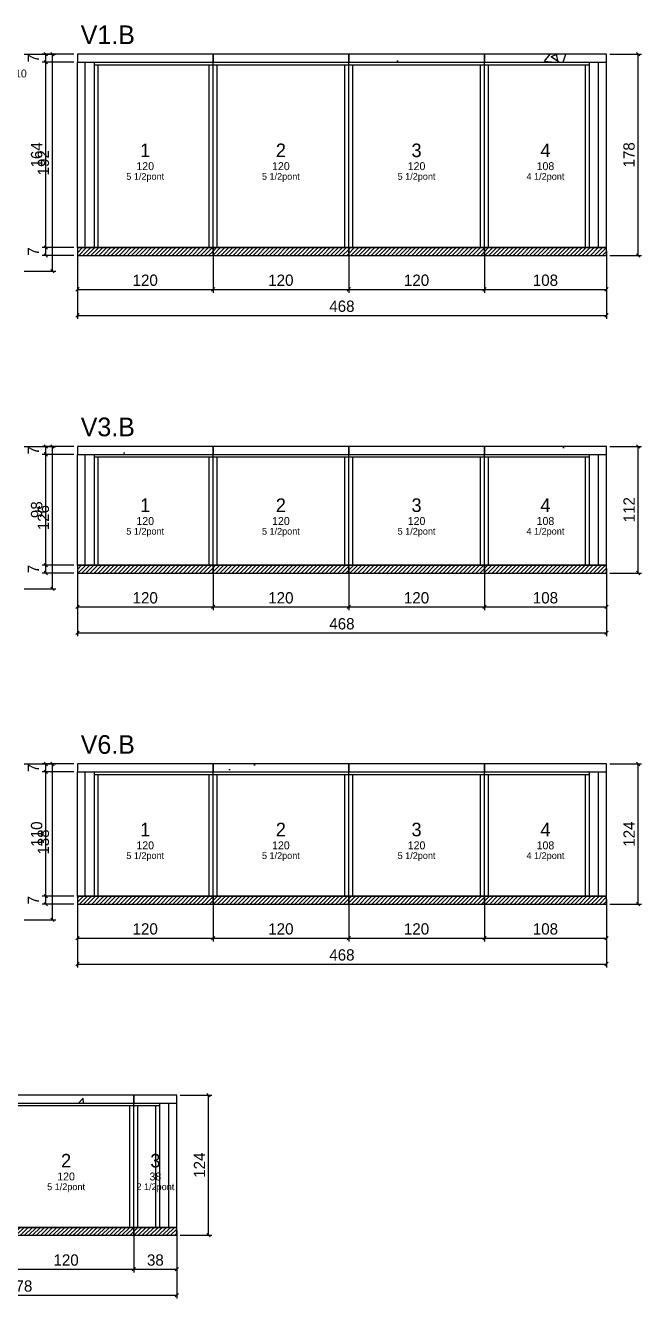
# Model space of a CAD drawing. Extents: x -69 to 3070, y -7974 to 1250.
# Drawn here: x 664 to 1209, y -7960 to -6834 of the extents above; entities that cross this region are included whole.
import ezdxf
from ezdxf.enums import TextEntityAlignment as Align

# ---------------------------------------------------------------- set-up
doc = ezdxf.new("R2010")
doc.units = 0
for name, color, linetype in [('5', 5, 'Continuous'), ('COTA', 241, 'Continuous'), ('Hachura', 251, 'Continuous'), ('NOMENCLATURA', 7, 'Continuous'), ('Painéis', 200, 'Continuous'), ('SARR_2.2x7', 40, 'Continuous'), ('SARR_3.5x7', 81, 'Continuous'), ('texto', 7, 'Continuous')]:
    doc.layers.add(name, color=color, linetype=linetype)
doc.dimstyles.new('PAINEL', dxfattribs={"dimtxt": 10, "dimasz": 3, "dimexe": 3, "dimexo": 3, "dimgap": 3, "dimtad": 1, "dimblk": 'OBLIQUE', "dimblk1": 'OBLIQUE', "dimcen": 2.5, "dimclrd": 4, "dimclre": 4, "dimclrt": 240, "dimazin": 3, "dimtfac": 1, "dimtmove": 0, "dimatfit": 3})

# ---------------------------------------------------------------- blocks, each defined once
blk = doc.blocks.new('_OBLIQUE')
at = {"color": 0, "linetype": 'BYBLOCK'}
blk.add_line((-0.5, -0.5), (0.5, 0.5), dxfattribs=at)

msp = doc.modelspace()

# ---------------------------------------------------------------- hatches: boundary and pattern name
at = {"layer": 'Hachura'}
h = msp.add_hatch(dxfattribs=at)
h.set_pattern_fill('AR-CONC', scale=0.8)
h.paths.add_polyline_path([(710, -6866), (830, -6866), (830, -6859), (710, -6859)])
h = msp.add_hatch(dxfattribs=at)
h.set_pattern_fill('AR-CONC', scale=0.8)
h.paths.add_polyline_path([(830, -6866), (950, -6866), (950, -6859), (830, -6859)])
h = msp.add_hatch(dxfattribs=at)
h.set_pattern_fill('AR-CONC', scale=0.8)
h.paths.add_polyline_path([(950, -6866), (1070, -6866), (1070, -6859), (950, -6859)])
h = msp.add_hatch(dxfattribs=at)
h.set_pattern_fill('AR-CONC', scale=0.8)
h.paths.add_polyline_path([(1070, -6866), (1178, -6866), (1178, -6859), (1070, -6859)])
h = msp.add_hatch(dxfattribs=at)
h.set_pattern_fill('ANSI31', scale=0.8)
h.paths.add_polyline_path([(710, -7037), (830, -7037), (830, -7030), (710, -7030)])
h = msp.add_hatch(dxfattribs=at)
h.set_pattern_fill('ANSI31', scale=0.8)
h.paths.add_polyline_path([(830, -7037), (950, -7037), (950, -7030), (830, -7030)])
h = msp.add_hatch(dxfattribs=at)
h.set_pattern_fill('ANSI31', scale=0.8)
h.paths.add_polyline_path([(950, -7037), (1070, -7037), (1070, -7030), (950, -7030)])
h = msp.add_hatch(dxfattribs=at)
h.set_pattern_fill('ANSI31', scale=0.8)
h.paths.add_polyline_path([(1070, -7037), (1178, -7037), (1178, -7030), (1070, -7030)])
h = msp.add_hatch(dxfattribs=at)
h.set_pattern_fill('AR-CONC', scale=0.8)
h.paths.add_polyline_path([(710, -7213), (830, -7213), (830, -7206), (710, -7206)])
h = msp.add_hatch(dxfattribs=at)
h.set_pattern_fill('AR-CONC', scale=0.8)
h.paths.add_polyline_path([(830, -7213), (950, -7213), (950, -7206), (830, -7206)])
h = msp.add_hatch(dxfattribs=at)
h.set_pattern_fill('AR-CONC', scale=0.8)
h.paths.add_polyline_path([(950, -7213), (1070, -7213), (1070, -7206), (950, -7206)])
h = msp.add_hatch(dxfattribs=at)
h.set_pattern_fill('AR-CONC', scale=0.8)
h.paths.add_polyline_path([(1070, -7213), (1178, -7213), (1178, -7206), (1070, -7206)])
h = msp.add_hatch(dxfattribs=at)
h.set_pattern_fill('ANSI31', scale=0.8)
h.paths.add_polyline_path([(710, -7318), (830, -7318), (830, -7311), (710, -7311)])
h = msp.add_hatch(dxfattribs=at)
h.set_pattern_fill('ANSI31', scale=0.8)
h.paths.add_polyline_path([(830, -7318), (950, -7318), (950, -7311), (830, -7311)])
h = msp.add_hatch(dxfattribs=at)
h.set_pattern_fill('ANSI31', scale=0.8)
h.paths.add_polyline_path([(950, -7318), (1070, -7318), (1070, -7311), (950, -7311)])
h = msp.add_hatch(dxfattribs=at)
h.set_pattern_fill('ANSI31', scale=0.8)
h.paths.add_polyline_path([(1070, -7318), (1178, -7318), (1178, -7311), (1070, -7311)])
h = msp.add_hatch(dxfattribs=at)
h.set_pattern_fill('AR-CONC', scale=0.8)
h.paths.add_polyline_path([(710, -7494), (830, -7494), (830, -7487), (710, -7487)])
h = msp.add_hatch(dxfattribs=at)
h.set_pattern_fill('AR-CONC', scale=0.8)
h.paths.add_polyline_path([(830, -7494), (950, -7494), (950, -7487), (830, -7487)])
h = msp.add_hatch(dxfattribs=at)
h.set_pattern_fill('AR-CONC', scale=0.8)
h.paths.add_polyline_path([(950, -7494), (1070, -7494), (1070, -7487), (950, -7487)])
h = msp.add_hatch(dxfattribs=at)
h.set_pattern_fill('AR-CONC', scale=0.8)
h.paths.add_polyline_path([(1070, -7494), (1178, -7494), (1178, -7487), (1070, -7487)])
h = msp.add_hatch(dxfattribs=at)
h.set_pattern_fill('ANSI31', scale=0.8)
h.paths.add_polyline_path([(710, -7611), (830, -7611), (830, -7604), (710, -7604)])
h = msp.add_hatch(dxfattribs=at)
h.set_pattern_fill('ANSI31', scale=0.8)
h.paths.add_polyline_path([(830, -7611), (950, -7611), (950, -7604), (830, -7604)])
h = msp.add_hatch(dxfattribs=at)
h.set_pattern_fill('ANSI31', scale=0.8)
h.paths.add_polyline_path([(950, -7611), (1070, -7611), (1070, -7604), (950, -7604)])
h = msp.add_hatch(dxfattribs=at)
h.set_pattern_fill('ANSI31', scale=0.8)
h.paths.add_polyline_path([(1070, -7611), (1178, -7611), (1178, -7604), (1070, -7604)])
h = msp.add_hatch(dxfattribs=at)
h.set_pattern_fill('AR-CONC', scale=0.8)
h.paths.add_polyline_path([(640, -7787), (760, -7787), (760, -7780), (640, -7780)])
h = msp.add_hatch(dxfattribs=at)
h.set_pattern_fill('AR-CONC', scale=0.8)
h.paths.add_polyline_path([(760, -7787), (798, -7787), (798, -7780), (760, -7780)])
h = msp.add_hatch(dxfattribs=at)
h.set_pattern_fill('ANSI31', scale=0.8)
h.paths.add_polyline_path([(640, -7904), (760, -7904), (760, -7897), (640, -7897)])
h = msp.add_hatch(dxfattribs=at)
h.set_pattern_fill('ANSI31', scale=0.8)
h.paths.add_polyline_path([(760, -7904), (798, -7904), (798, -7897), (760, -7897)])

# ---------------------------------------------------------------- linework, layer by layer
at = {"layer": 'Painéis'}
for p, q in [((710, -6866), (830, -6866)), ((710, -7030), (710, -6866)), ((830, -7030), (830, -6866)), ((830, -7030), (830, -6866)), ((830, -6866), (950, -6866)), ((830, -7030), (830, -6866)), ((950, -7030), (950, -6866)), ((950, -7030), (950, -6866)), ((950, -6866), (1070, -6866)), ((950, -7030), (950, -6866)), ((1070, -7030), (1070, -6866)), ((1070, -7030), (1070, -6866)), ((1070, -6866), (1178, -6866)), ((1070, -7030), (1070, -6866)), ((1178, -7030), (1178, -6866)), ((710, -7030), (830, -7030)), ((830, -7030), (950, -7030)), ((950, -7030), (1070, -7030)), ((1070, -7030), (1178, -7030)), ((710, -7213), (830, -7213)), ((710, -7311), (710, -7213)), ((830, -7311), (830, -7213)), ((830, -7311), (830, -7213)), ((830, -7213), (950, -7213)), ((830, -7311), (830, -7213)), ((950, -7311), (950, -7213)), ((950, -7311), (950, -7213)), ((950, -7213), (1070, -7213)), ((950, -7311), (950, -7213)), ((1070, -7311), (1070, -7213)), ((1070, -7311), (1070, -7213)), ((1070, -7213), (1178, -7213)), ((1070, -7311), (1070, -7213)), ((1178, -7311), (1178, -7213)), ((710, -7311), (830, -7311)), ((830, -7311), (950, -7311)), ((950, -7311), (1070, -7311)), ((1070, -7311), (1178, -7311)), ((710, -7494), (830, -7494)), ((710, -7604), (710, -7494)), ((830, -7604), (830, -7494)), ((830, -7604), (830, -7494)), ((830, -7494), (950, -7494)), ((830, -7604), (830, -7494)), ((950, -7604), (950, -7494)), ((950, -7604), (950, -7494)), ((950, -7494), (1070, -7494)), ((950, -7604), (950, -7494)), ((1070, -7604), (1070, -7494)), ((1070, -7604), (1070, -7494)), ((1070, -7494), (1178, -7494)), ((1070, -7604), (1070, -7494)), ((1178, -7604), (1178, -7494)), ((710, -7604), (830, -7604)), ((830, -7604), (950, -7604)), ((950, -7604), (1070, -7604)), ((1070, -7604), (1178, -7604)), ((640, -7787), (760, -7787)), ((760, -7897), (760, -7787)), ((760, -7897), (760, -7787)), ((760, -7787), (798, -7787)), ((760, -7897), (760, -7787)), ((798, -7897), (798, -7787)), ((640, -7897), (760, -7897)), ((760, -7897), (798, -7897))]:
    msp.add_line(p, q, dxfattribs=at)
at = {"layer": 'Painéis', "color": 8}
for points in [[(710, -6866), (830, -6866), (830, -6859), (710, -6859)], [(830, -6866), (950, -6866), (950, -6859), (830, -6859)], [(950, -6866), (1070, -6866), (1070, -6859), (950, -6859)], [(1070, -6866), (1178, -6866), (1178, -6859), (1070, -6859)], [(710, -7037), (830, -7037), (830, -7030), (710, -7030)], [(830, -7037), (950, -7037), (950, -7030), (830, -7030)], [(950, -7037), (1070, -7037), (1070, -7030), (950, -7030)], [(1070, -7037), (1178, -7037), (1178, -7030), (1070, -7030)], [(710, -7213), (830, -7213), (830, -7206), (710, -7206)], [(830, -7213), (950, -7213), (950, -7206), (830, -7206)], [(950, -7213), (1070, -7213), (1070, -7206), (950, -7206)], [(1070, -7213), (1178, -7213), (1178, -7206), (1070, -7206)], [(710, -7318), (830, -7318), (830, -7311), (710, -7311)], [(830, -7318), (950, -7318), (950, -7311), (830, -7311)], [(950, -7318), (1070, -7318), (1070, -7311), (950, -7311)], [(1070, -7318), (1178, -7318), (1178, -7311), (1070, -7311)], [(710, -7494), (830, -7494), (830, -7487), (710, -7487)], [(830, -7494), (950, -7494), (950, -7487), (830, -7487)], [(950, -7494), (1070, -7494), (1070, -7487), (950, -7487)], [(1070, -7494), (1178, -7494), (1178, -7487), (1070, -7487)], [(710, -7611), (830, -7611), (830, -7604), (710, -7604)], [(830, -7611), (950, -7611), (950, -7604), (830, -7604)], [(950, -7611), (1070, -7611), (1070, -7604), (950, -7604)], [(1070, -7611), (1178, -7611), (1178, -7604), (1070, -7604)], [(640, -7787), (760, -7787), (760, -7780), (640, -7780)], [(760, -7787), (798, -7787), (798, -7780), (760, -7780)], [(640, -7904), (760, -7904), (760, -7897), (640, -7897)], [(760, -7904), (798, -7904), (798, -7897), (760, -7897)]]:
    msp.add_lwpolyline(points, close=True, dxfattribs=at)
at = {"layer": 'SARR_2.2x7'}
for p, q in [((717, -7030), (717, -6866)), ((725, -6868.2), (830, -6868.2)), ((830, -6868.2), (950, -6868.2)), ((950, -6868.2), (1070, -6868.2)), ((1070, -6868.2), (1163, -6868.2)), ((1171, -7030), (1171, -6866)), ((717, -7311), (717, -7213)), ((725, -7215.2), (830, -7215.2)), ((830, -7215.2), (950, -7215.2)), ((950, -7215.2), (1070, -7215.2)), ((1070, -7215.2), (1163, -7215.2)), ((1171, -7311), (1171, -7213)), ((717, -7604), (717, -7494)), ((725, -7496.2), (830, -7496.2)), ((830, -7496.2), (950, -7496.2)), ((950, -7496.2), (1070, -7496.2)), ((1070, -7496.2), (1163, -7496.2)), ((1171, -7604), (1171, -7494)), ((640, -7789.2), (760, -7789.2)), ((760, -7789.2), (783, -7789.2)), ((791, -7897), (791, -7787))]:
    msp.add_line(p, q, dxfattribs=at)
at = {"layer": 'SARR_3.5x7'}
for p, q in [((725, -7030), (725, -6866)), ((728.5, -7030), (728.5, -6868.2)), ((826.5, -7030), (826.5, -6868.2)), ((830, -7030), (830, -6866)), ((830, -7030), (830, -6866)), ((833.5, -7030), (833.5, -6868.2)), ((946.5, -7030), (946.5, -6868.2)), ((950, -7030), (950, -6866)), ((950, -7030), (950, -6866)), ((953.5, -7030), (953.5, -6868.2)), ((1066.5, -7030), (1066.5, -6868.2)), ((1070, -7030), (1070, -6866)), ((1070, -7030), (1070, -6866)), ((1073.5, -7030), (1073.5, -6868.2)), ((1159.5, -7030), (1159.5, -6868.2)), ((1163, -7030), (1163, -6866)), ((725, -7030), (728.5, -7030)), ((826.5, -7030), (830, -7030)), ((830, -7030), (833.5, -7030)), ((946.5, -7030), (950, -7030)), ((950, -7030), (953.5, -7030)), ((1066.5, -7030), (1070, -7030)), ((1070, -7030), (1073.5, -7030)), ((1159.5, -7030), (1163, -7030)), ((725, -7311), (725, -7213)), ((728.5, -7311), (728.5, -7215.2)), ((826.5, -7311), (826.5, -7215.2)), ((830, -7311), (830, -7213)), ((830, -7311), (830, -7213)), ((833.5, -7311), (833.5, -7215.2)), ((946.5, -7311), (946.5, -7215.2)), ((950, -7311), (950, -7213)), ((950, -7311), (950, -7213)), ((953.5, -7311), (953.5, -7215.2)), ((1066.5, -7311), (1066.5, -7215.2)), ((1070, -7311), (1070, -7213)), ((1070, -7311), (1070, -7213)), ((1073.5, -7311), (1073.5, -7215.2)), ((1159.5, -7311), (1159.5, -7215.2)), ((1163, -7311), (1163, -7213)), ((725, -7311), (728.5, -7311)), ((826.5, -7311), (830, -7311)), ((830, -7311), (833.5, -7311)), ((946.5, -7311), (950, -7311)), ((950, -7311), (953.5, -7311)), ((1066.5, -7311), (1070, -7311)), ((1070, -7311), (1073.5, -7311)), ((1159.5, -7311), (1163, -7311)), ((725, -7604), (725, -7494)), ((728.5, -7604), (728.5, -7496.2)), ((826.5, -7604), (826.5, -7496.2)), ((830, -7604), (830, -7494)), ((830, -7604), (830, -7494)), ((833.5, -7604), (833.5, -7496.2)), ((946.5, -7604), (946.5, -7496.2)), ((950, -7604), (950, -7494)), ((950, -7604), (950, -7494)), ((953.5, -7604), (953.5, -7496.2)), ((1066.5, -7604), (1066.5, -7496.2)), ((1070, -7604), (1070, -7494)), ((1070, -7604), (1070, -7494)), ((1073.5, -7604), (1073.5, -7496.2)), ((1159.5, -7604), (1159.5, -7496.2)), ((1163, -7604), (1163, -7494)), ((725, -7604), (728.5, -7604)), ((826.5, -7604), (830, -7604)), ((830, -7604), (833.5, -7604)), ((946.5, -7604), (950, -7604)), ((950, -7604), (953.5, -7604)), ((1066.5, -7604), (1070, -7604)), ((1070, -7604), (1073.5, -7604)), ((1159.5, -7604), (1163, -7604)), ((756.5, -7897), (756.5, -7789.2)), ((760, -7897), (760, -7787)), ((760, -7897), (760, -7787)), ((763.5, -7897), (763.5, -7789.2)), ((779.5, -7897), (779.5, -7789.2)), ((783, -7897), (783, -7787)), ((756.5, -7897), (760, -7897)), ((760, -7897), (763.5, -7897)), ((779.5, -7897), (783, -7897))]:
    msp.add_line(p, q, dxfattribs=at)

# ---------------------------------------------------------------- texts
at = {"layer": '5'}
for s, height, p in [('15x10', 7, (652.5, -6876)), ('1', 12, (770, -6944)), ('2', 12, (890, -6944)), ('3', 12, (1010, -6944)), ('4', 12, (1124, -6944)), ('120', 7, (770, -6958)), ('120', 7, (890, -6958)), ('120', 7, (1010, -6958)), ('108', 7, (1124, -6958)), ('1', 12, (770, -7258)), ('2', 12, (890, -7258)), ('3', 12, (1010, -7258)), ('4', 12, (1124, -7258)), ('120', 7, (770, -7272)), ('120', 7, (890, -7272)), ('120', 7, (1010, -7272)), ('108', 7, (1124, -7272)), ('1', 12, (770, -7545)), ('2', 12, (890, -7545)), ('3', 12, (1010, -7545)), ('4', 12, (1124, -7545)), ('120', 7, (770, -7559)), ('120', 7, (890, -7559)), ('120', 7, (1010, -7559)), ('108', 7, (1124, -7559)), ('2', 12, (700, -7838)), ('3', 12, (779, -7838)), ('120', 7, (700, -7852)), ('38', 7, (779, -7852))]:
    msp.add_text(s, height=height, dxfattribs=at).set_placement(p, align=Align.MIDDLE_CENTER)
at = {"layer": 'NOMENCLATURA'}
for s, p in [('V1.B', (713, -6850)), ('V3.B', (713, -7197)), ('V6.B', (713, -7478))]:
    msp.add_text(s, height=16.5, dxfattribs=at).set_placement(p)
at = {"layer": 'texto', "char_height": 6, "attachment_point": 5}
for s, insert in [('5 1/2pont', (770, -6968)), ('5 1/2pont', (890, -6968)), ('5 1/2pont', (1010, -6968)), ('4 1/2pont', (1124, -6968)), ('5 1/2pont', (770, -7282)), ('5 1/2pont', (890, -7282)), ('5 1/2pont', (1010, -7282)), ('4 1/2pont', (1124, -7282)), ('5 1/2pont', (770, -7569)), ('5 1/2pont', (890, -7569)), ('5 1/2pont', (1010, -7569)), ('4 1/2pont', (1124, -7569)), ('5 1/2pont', (700, -7862)), ('2 1/2pont', (779, -7862))]:
    msp.add_mtext(s, dxfattribs=dict(at, insert=insert))

# ---------------------------------------------------------------- dimensions: what is measured, and where the dimension line sits
at = {"layer": 'COTA'}
for base, p1, p2 in [((688, -7051), (660, -7051), (660, -6859)), ((682, -6866), (710, -6866), (710, -6859)), ((1206, -7037), (1178, -7037), (1178, -6859)), ((682, -7030), (710, -7030), (710, -6866)), ((682, -7037), (710, -7037), (710, -7030)), ((688, -7332), (660, -7332), (660, -7206)), ((682, -7213), (710, -7213), (710, -7206)), ((1206, -7318), (1178, -7318), (1178, -7206)), ((682, -7311), (710, -7311), (710, -7213)), ((682, -7318), (710, -7318), (710, -7311)), ((688, -7625), (660, -7625), (660, -7487)), ((682, -7494), (710, -7494), (710, -7487)), ((1206, -7611), (1178, -7611), (1178, -7487)), ((682, -7604), (710, -7604), (710, -7494)), ((682, -7611), (710, -7611), (710, -7604)), ((826, -7904), (798, -7904), (798, -7780))]:
    msp.add_linear_dim(base=base, p1=p1, p2=p2, angle=90, dimstyle='PAINEL', dxfattribs=at).render()
for base, p1, p2 in [((710, -7067), (710, -7030), (830, -7030)), ((710, -7090), (710, -7030), (1178, -7030)), ((830, -7067), (830, -7030), (950, -7030)), ((950, -7067), (950, -7030), (1070, -7030)), ((1070, -7067), (1070, -7030), (1178, -7030)), ((710, -7348), (710, -7311), (830, -7311)), ((710, -7371), (710, -7311), (1178, -7311)), ((830, -7348), (830, -7311), (950, -7311)), ((950, -7348), (950, -7311), (1070, -7311)), ((1070, -7348), (1070, -7311), (1178, -7311)), ((710, -7641), (710, -7604), (830, -7604)), ((710, -7664), (710, -7604), (1178, -7604)), ((830, -7641), (830, -7604), (950, -7604)), ((950, -7641), (950, -7604), (1070, -7604)), ((1070, -7641), (1070, -7604), (1178, -7604)), ((520, -7957), (520, -7897), (798, -7897)), ((640, -7934), (640, -7897), (760, -7897)), ((760, -7934), (760, -7897), (798, -7897))]:
    msp.add_linear_dim(base=base, p1=p1, p2=p2, dimstyle='PAINEL', dxfattribs=at).render()

doc.saveas('drawing.dxf')
